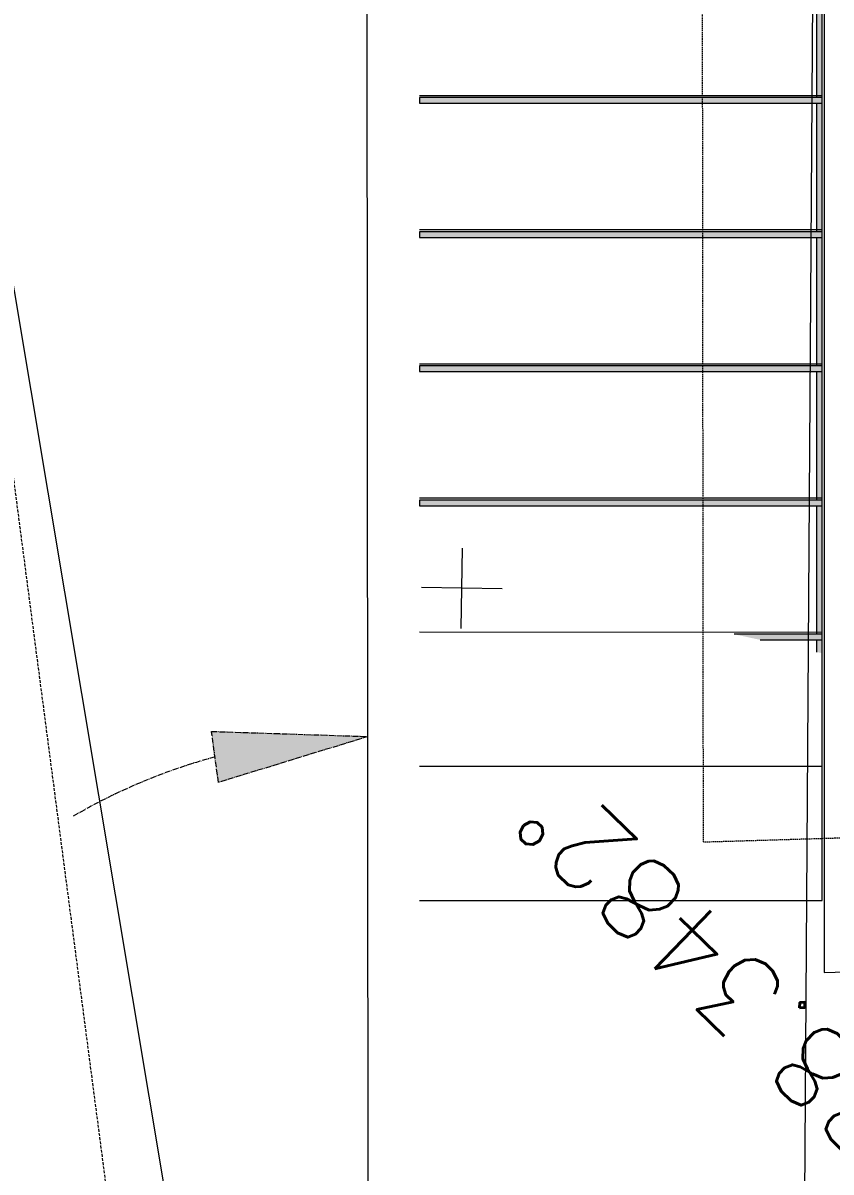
# Model space of a CAD drawing. Header units: inches. Extents: x -10205 to 13964, y -460 to 30702.
# Drawn here: x -4048.4 to -3903.9, y 9794 to 9999.6 of the extents above; entities that cross this region are included whole.
import ezdxf

# ---------------------------------------------------------------- set-up
doc = ezdxf.new("R2010")
doc.units = ezdxf.units.IN
doc.header["$MEASUREMENT"] = 0
for name, pattern in [('IMPORT-DASHED _2_', [0.75, 0.5, -0.25]), ('IMPORT-HIDDEN', [0.375, 0.25, -0.125]), ('IMPORT-OE', [1.3, 1, -0.15, 0, -0.15])]:
    doc.linetypes.add(name, pattern=pattern)
for name, color, linetype, lineweight in [('0-7', 147, 'Continuous', 13), ('00base_6150001_dwg', 147, 'Continuous', 13), ('4', 147, 'Continuous', 13), ('A-GENM', 5, 'Continuous', 9), ('E_TOPO_DTM_Breaklines', 147, 'Continuous', 13), ('E_TOPO_DTM_Contours_Minor', 147, 'IMPORT-DASHED _2_', 13), ('E_TOPO_Text', 147, 'Continuous', 13), ('E_UTL_Overhead', 147, 'IMPORT-OE', 13), ('P_BIKE', 147, 'Continuous', 13), ('P_PARCEL', 147, 'Continuous', 13), ('P_SETBACK_BALC', 147, 'IMPORT-HIDDEN', 13)]:
    doc.layers.add(name, color=color, linetype=linetype, lineweight=lineweight)
doc.styles.add('Simplex', font='simplex_.ttf', dxfattribs={"height": 14.4})

# ---------------------------------------------------------------- blocks, each defined once
blk = doc.blocks.new('Parking_Stall_Multiple - BIKE-1831202-SITE PLAN - CAD FILE')
at = {"layer": 'A-GENM'}
h = blk.add_hatch(color=256, dxfattribs=at)
h.paths.add_polyline_path([(0, 408), (15.75, 408), (11.82, 408.85), (1, 409)], flags=0)
h.paths.add_polyline_path([(0, 411.39), (0.04, 409), (1, 409), (1, 411.18), (0.14, 411.36)], flags=0)
h = blk.add_hatch(color=256, dxfattribs=at)
h.paths.add_polyline_path([(1, 409), (0.04, 408.96), (0, 408), (0.5, 408.5)], flags=0)
h.paths.add_polyline_path([(1, 409), (11.82, 408.85), (11.11, 409)], flags=0)
h.paths.add_polyline_path([(1, 385), (0, 384), (72, 384), (72, 385), (36.5, 384.5), (31.09, 384.58)], flags=0)
h.paths.add_polyline_path([(1, 408), (0, 407.99), (0.04, 385), (1, 385), (1, 400.84)], flags=0)
h = blk.add_hatch(color=256, dxfattribs=at)
h.paths.add_polyline_path([(31.09, 385), (1, 385), (36.5, 384.5), (72, 385)], flags=0)
h.paths.add_polyline_path([(0, 385), (0, 384), (1, 385)], flags=0)
h.paths.add_polyline_path([(0, 360), (72, 360), (72, 361), (36.5, 360.5), (1, 361)], flags=0)
h.paths.add_polyline_path([(0, 384), (0.04, 361), (1, 361), (1, 384)], flags=0)
h = blk.add_hatch(color=256, dxfattribs=at)
h.paths.add_polyline_path([(72, 361), (1, 361), (36.5, 360.5)], flags=0)
h.paths.add_polyline_path([(1, 361), (0.04, 360.96), (0, 360), (0.5, 360.5)], flags=0)
h.paths.add_polyline_path([(0, 336), (72, 336), (72, 337), (36.5, 336.5), (1, 337)], flags=0)
h.paths.add_polyline_path([(0, 360), (0.04, 337), (1, 337), (1, 360)], flags=0)
h = blk.add_hatch(color=256, dxfattribs=at)
h.paths.add_polyline_path([(1, 337), (0.04, 336.96), (0, 336), (0.5, 336.5)], flags=0)
h.paths.add_polyline_path([(1, 337), (36.5, 336.5), (72, 337), (31.09, 337)], flags=0)
h.paths.add_polyline_path([(0, 312), (72, 312), (72, 313), (36.5, 312.5), (1, 313)], flags=0)
h.paths.add_polyline_path([(0, 336), (0.04, 313), (1, 313), (1, 336)], flags=0)
h = blk.add_hatch(color=256, dxfattribs=at)
h.paths.add_polyline_path([(24, 313), (1, 313), (36.5, 312.5), (72, 313), (31.09, 313)], flags=0)
h.paths.add_polyline_path([(0, 313), (0.04, 312.96), (0, 312), (1, 313)], flags=0)
h.paths.add_polyline_path([(0, 288), (72, 288), (72, 289), (36.5, 288.5), (1, 289)], flags=0)
h.paths.add_polyline_path([(0, 312), (0.04, 289), (1, 289), (1, 312)], flags=0)
for p, q in [((0, 411.39), (0, 408)), ((1, 409), (1, 411.18)), ((11.11, 409), (0, 409)), ((0, 409), (0, 384)), ((0, 408), (15.75, 408)), ((11.11, 409), (1, 409)), ((1, 385), (1, 408)), ((1, 408), (15.75, 408)), ((72, 385), (0, 385)), ((0, 385), (0, 360)), ((72, 385), (1, 385)), ((72, 384), (72, 385)), ((72, 384), (72, 385)), ((0, 384), (72, 384)), ((1, 361), (1, 384)), ((1, 384), (72, 384)), ((72, 361), (0, 361)), ((0, 361), (0, 336)), ((0, 360), (72, 360)), ((72, 361), (1, 361)), ((1, 337), (1, 360)), ((1, 360), (72, 360)), ((72, 360), (72, 361)), ((72, 360), (72, 361)), ((72, 337), (0, 337)), ((0, 337), (0, 312)), ((0, 336), (72, 336)), ((72, 337), (1, 337)), ((1, 313), (1, 336)), ((1, 336), (72, 336)), ((72, 336), (72, 337)), ((72, 336), (72, 337)), ((72, 313), (0, 313)), ((0, 313), (0, 288)), ((72, 313), (1, 313)), ((72, 312), (72, 313)), ((72, 312), (72, 313)), ((0, 312), (72, 312)), ((1, 289), (1, 312)), ((1, 312), (72, 312))]:
    blk.add_line(p, q, dxfattribs=at)
blk = doc.blocks.new('00base_6150001_dwg-1748108-SITE PLAN - CAD FILE')
at = {"layer": 'E_UTL_Overhead'}
blk.add_hatch(color=256, dxfattribs=at).paths.add_polyline_path([(4038450.99, 3369740.91), (4038460.09, 3369742.28), (4038459.65, 3369714.31)], flags=0)
at = {"layer": '0-7', "flags": 128}
blk.add_lwpolyline([(4040801.59, 3368404.26), (4040878.4, 3368405.53), (4040855.04, 3369810.73), (4039367.07, 3369784.44), (4039371.79, 3369573.45), (4038914.84, 3369565.86), (4038913.6, 3369640.25), (4038418.79, 3369632.02), (4038477.78, 3368365.63), (4038564.93, 3368367.08)], dxfattribs=at)
at = {"layer": '4'}
for p, q in [((4038486.44, 3369690.78), (4038486.44, 3369705.18)), ((4038479.24, 3369697.98), (4038493.64, 3369697.98))]:
    blk.add_line(p, q, dxfattribs=at)
at = {"layer": 'E_TOPO_DTM_Breaklines', "flags": 128}
blk.add_lwpolyline([(4038731.5, 3365858.5), (4038814.42, 3366078.9), (4038803.74, 3366412.9), (4038774.86, 3366673.11), (4038747.43, 3366840.51), (4038497.61, 3366850.18), (4038430.55, 3367069.5), (4038358.91, 3367498.77), (4038291.95, 3367853.08), (4038275.54, 3368141.78), (4038263.73, 3368472.28), (4038186.65, 3368830.49), (4038181.44, 3369082.39), (4038205.91, 3369317.75), (4038172.24, 3369514.82), (4038155.32, 3369632.05), (4038172.93, 3369719.11), (4038357.79, 3369745.57), (4038624.34, 3369794.73), (4038850.4, 3369864.76)], dxfattribs=at)
at = {"layer": 'E_TOPO_DTM_Contours_Minor', "flags": 128}
blk.add_lwpolyline([(4039034.68, 3365843.96), (4038928.71, 3365846.04), (4038907.67, 3365845.96), (4038856.43, 3365844.94), (4038855.17, 3365844.61), (4038854.11, 3365921.38), (4039130.87, 3365929.38), (4039204.58, 3365931.71), (4039453.25, 3365938.47), (4039519.62, 3365940.29), (4039791.92, 3365949.16), (4039803.52, 3365949.43), (4039808.28, 3365949.45), (4039813.23, 3365949.98), (4039918.73, 3366050.53), (4039934.94, 3366057.12), (4040045.67, 3366111.46), (4040047.68, 3366111.75), (4040051.76, 3366112.75), (4040206.09, 3366178.85), (4040263.91, 3366220.06), (4040302.55, 3366270.35), (4040311.05, 3366318.36), (4040297.31, 3366421.03), (4040330.25, 3366529.73), (4040348.88, 3366596.53), (4040323.5, 3366621.93), (4040267.19, 3366648.66), (4040217.56, 3366694.56), (4040209.79, 3366715.8), (4040186.05, 3366782.55), (4040175.02, 3366793.82), (4040160.57, 3366814.11), (4040150.99, 3366854.26), (4040101.53, 3366986.6), (4040080.72, 3366989.01), (4040078.11, 3366984.78), (4040077.37, 3367015.05), (4040072.78, 3367012.68), (4040068.83, 3367145.3), (4040072.88, 3367157.02), (4040077.11, 3367159.73), (4040091.74, 3367162.52), (4040105.04, 3367163.27), (4040127.58, 3367183.94), (4040149.66, 3367187.06), (4040183.31, 3367204.87), (4040231.7, 3367235.55), (4040233.3, 3367290.72), (4040227.53, 3367332.63), (4040221.98, 3367370.38), (4040217.4, 3367378.15), (4040230.78, 3367404.51), (4040256.39, 3367440.66), (4040258.11, 3367442.32), (4040320.08, 3367450.95), (4040309.32, 3367470.64), (4040267.12, 3367540.6), (4040265.92, 3367544.22), (4040257.13, 3367615.35), (4040254.68, 3367616.51), (4040249.65, 3367621.94), (4040199.45, 3367653.58), (4040177.81, 3367664.96), (4040132.97, 3367665.45), (4040088.94, 3367655.53), (4040053.81, 3367679.03), (4040043.96, 3367713.32), (4039995.66, 3367816.92), (4039992.85, 3367874.49), (4039979.69, 3367930.43), (4039984.43, 3368145.42), (4039989.92, 3368190.32), (4040009.61, 3368391.11), (4040062.46, 3368444.06), (4040112.9, 3368514.03), (4040113.55, 3368631.17), (4040051.08, 3368716.77), (4039971.05, 3368904.43), (4039951.7, 3368951.45), (4039914.96, 3369226.3), (4039912.58, 3369234.63), (4039857.12, 3369242.86), (4039764.58, 3369483.92), (4039777.71, 3369571.45), (4039630.95, 3369603.58), (4039584.49, 3369663.9), (4039503.64, 3369713.7), (4039420.88, 3369761.36), (4039389.2, 3369857.48), (4039331.05, 3369868.57), (4039326.2, 3369883.3), (4039316.91, 3369866.46), (4039290.2, 3369865.76), (4039213.64, 3369813.14), (4039187.14, 3369725.94), (4039036.71, 3369701.83), (4038812.79, 3369715.5), (4038765.85, 3369719.54), (4038633.01, 3369797.41), (4038627.93, 3369796.59), (4038622.45, 3369795.84), (4038373.69, 3369759.13), (4038361.71, 3369755.43), (4038345.88, 3369754.86), (4038178.68, 3369730), (4038164.97, 3369723.35), (4038136.72, 3369670.88), (4038141.26, 3369609.54), (4038153.43, 3369522.18), (4038147.66, 3369450.67), (4038155.93, 3369308.94), (4038170.75, 3369107.17), (4038173.7, 3369082.61), (4038160.04, 3368900.38), (4038158.11, 3368829.26), (4038173.69, 3368596.76), (4038197.36, 3368453.87), (4038197.09, 3368357.48), (4038224.94, 3368139.49), (4038253.18, 3368017.47), (4038272.25, 3367848.63), (4038279.29, 3367751.96), (4038308.16, 3367502.6), (4038323.14, 3367288.86), (4038355.03, 3367113.58), (4038392.71, 3366996.61), (4038461.93, 3366851.9), (4038477.41, 3366835.68), (4038500.16, 3366812.21), (4038602.75, 3366776.64), (4038632.47, 3366705.12), (4038689.04, 3366596.01), (4038730.57, 3366438.92), (4038752.22, 3366376.68), (4038742.89, 3366158.56), (4038732.77, 3366076.75), (4038716.74, 3365894.03), (4038716.06, 3365860.11), (4038720.94, 3365857.61), (4038825.26, 3365832.9)], dxfattribs=at)
at = {"layer": 'E_TOPO_Text'}
blk.add_line((4038913.6, 3369640.25), (4038358.6, 3369634.72), dxfattribs=at)
at = {"layer": 'E_UTL_Overhead'}
for p, q in [((4038450.99, 3369740.91), (4038460.09, 3369742.28)), ((4038459.65, 3369714.31), (4038450.99, 3369740.91)), ((4038460.09, 3369742.28), (4038459.65, 3369714.31))]:
    blk.add_line(p, q, dxfattribs=at)
blk.add_arc((4038354.69, 3369712.46), 104.97, 16.1146, 31.2234, dxfattribs=at)
at = {"layer": 'P_BIKE'}
for p, q in [((4038527.63, 3369634.2), (4038526.43, 3369706.19)), ((4038551.62, 3369634.6), (4038550.43, 3369706.59)), ((4038575.62, 3369634.99), (4038574.42, 3369706.98)), ((4038455.64, 3369633), (4038454.44, 3369704.99)), ((4038479.63, 3369633.4), (4038478.44, 3369705.39)), ((4038503.63, 3369633.8), (4038502.43, 3369705.79))]:
    blk.add_line(p, q, dxfattribs=at)
at = {"layer": 'P_BIKE', "flags": 128}
blk.add_lwpolyline([(4038430.44, 3369704.59), (4038431.64, 3369632.6), (4038887.58, 3369640.18), (4038886.38, 3369712.17)], dxfattribs=at)
at = {"layer": 'P_PARCEL', "flags": 128}
blk.add_lwpolyline([(4040911.78, 3366397.15), (4040855.93, 3369756.73), (4038354.97, 3369712.55), (4038512.69, 3366326.99)], close=True, dxfattribs=at)
at = {"layer": 'P_SETBACK_BALC', "flags": 128}
blk.add_lwpolyline([(4040772.95, 3369695.26), (4038441.79, 3369654.08), (4038592.75, 3366413.36), (4040826.42, 3366478.69)], close=True, dxfattribs=at)
at = {"layer": 'E_UTL_Overhead', "insert": (4038413.89, 3369656.94), "char_height": 14.4, "width": 124.9658, "attachment_point": 2, "rotation": 46.8317, "line_spacing_factor": 1.125731, "style": 'Simplex'}
blk.add_mtext('88.3482°', dxfattribs=at)

msp = doc.modelspace()

# ---------------------------------------------------------------- block references
at = {"layer": '00base_6150001_dwg', "rotation": 89.04760487178136}
msp.add_blockref('00base_6150001_dwg-1748108-SITE PLAN - CAD FILE', (3298136.14, -4084040.07), dxfattribs=at)
at = {"layer": 'A-GENM', "rotation": 180}
msp.add_blockref('Parking_Stall_Multiple - BIKE-1831202-SITE PLAN - CAD FILE', (-3905.49, 10298.23), dxfattribs=at)

doc.saveas('drawing.dxf')
